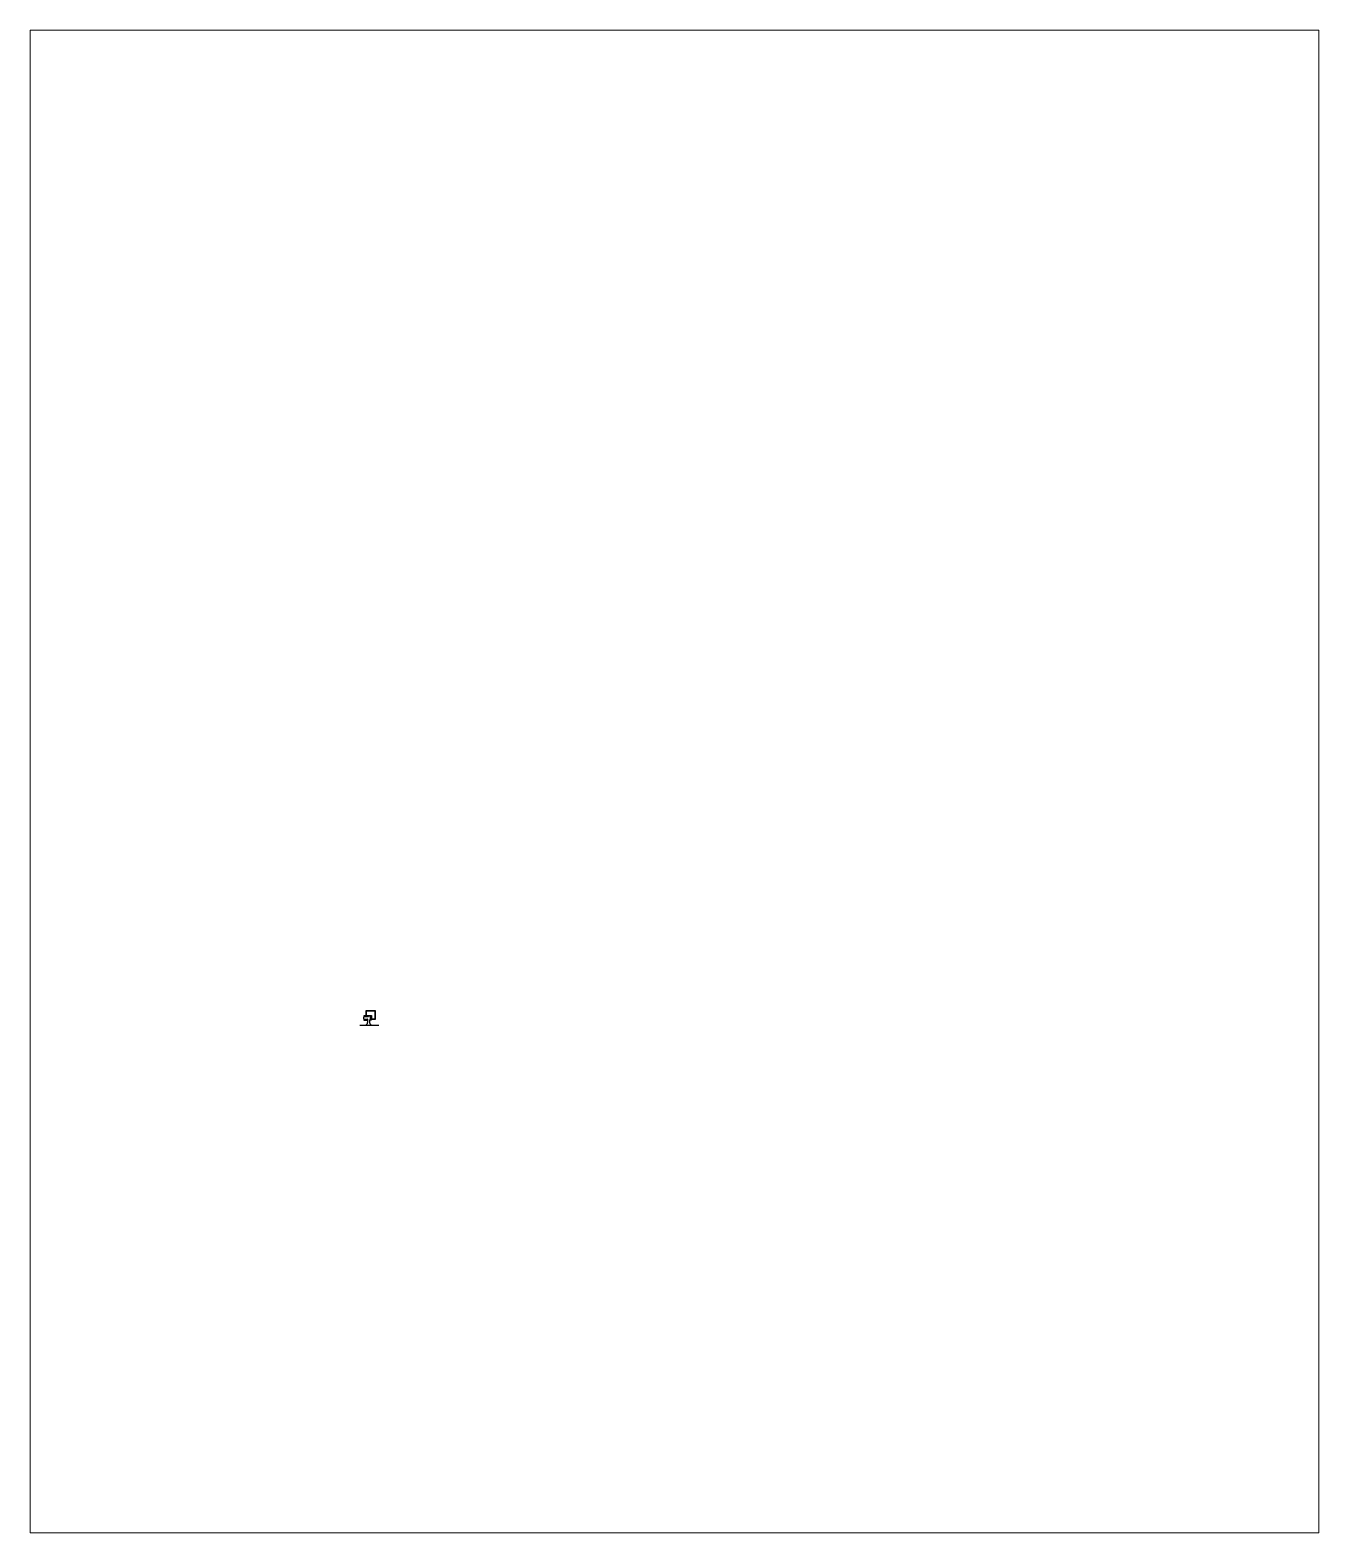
# Paper-space layout 'ISO A4-Portrait' of a CAD drawing. Header units: millimetres. Extents: x 11 to 181, y 55 to 253.
# The model-space entities are those that its viewports show. They can reach past a viewport. Long polylines and large blocks are cut down to what shows.
import ezdxf

# ---------------------------------------------------------------- set-up
doc = ezdxf.new("R2010")
doc.units = ezdxf.units.MM
doc.header["$LTSCALE"] = 6
doc.linetypes.add('PHANTOM', pattern=[2.5, 1.25, -0.25, 0.25, -0.25, 0.25, -0.25])
for name, color, linetype in [('Building', 7, 'Continuous'), ('Parking', 62, 'Continuous'), ('Pavement Edge - New', 200, 'Continuous'), ('Property Line', 7, 'PHANTOM')]:
    doc.layers.add(name, color=color, linetype=linetype)
doc.layers.add('Viewports', color=8, linetype='Continuous', plot=False)

# ---------------------------------------------------------------- blocks, each defined once
blk = doc.blocks.new('*U12')
at = {"layer": 'Parking'}
blk.add_line((0, 2.65), (0, -2.65), dxfattribs=at)
blk = doc.blocks.new('*U13')
at = {"layer": 'Parking', "color": 0, "linetype": 'ByBlock', "lineweight": -2, "transparency": 16777216}
for p in [(0, 0), (2.7, 0), (5.4, 0), (8.1, 0), (10.8, 0), (13.5, 0), (16.2, 0)]:
    blk.add_blockref('*U12', p, dxfattribs=at)
blk = doc.blocks.new('*U14')
at = {"layer": 'Parking'}
blk.add_line((0, 2.65), (0, -2.65), dxfattribs=at)
blk = doc.blocks.new('*U15')
at = {"layer": 'Parking', "color": 0, "linetype": 'ByBlock', "lineweight": -2, "transparency": 16777216}
for p in [(0, 0), (2.7, 0), (5.4, 0), (8.1, 0), (10.8, 0)]:
    blk.add_blockref('*U14', p, dxfattribs=at)

msp = doc.modelspace()

# ---------------------------------------------------------------- linework, layer by layer
at = {"layer": 'Building'}
msp.add_lwpolyline([(118.6, 52.4), (118.6, 82.7), (83.3, 82.7), (83.3, 65.4), (104.3, 65.4), (104.3, 52.4)], close=True, dxfattribs=at)
at = {"layer": 'Parking'}
for p, q in [((81.8, 63.9), (73.2, 63.9)), ((73.2, 63.9), (73.2, 63.9)), ((102.8, 61.2), (97.5, 61.2)), ((72.7, 58.1), (72.7, 52.3)), ((73.2, 46.5), (86.7, 46.5)), ((86.7, 46.5), (86.7, 50.8)), ((87.7, 53.5), (87.7, 53.5)), ((88.7, 50.8), (88.7, 37.7)), ((96, 47.2), (96, 37.7)), ((96.5, 47.7), (102.8, 47.7)), ((102.8, 58.5), (97.5, 58.5)), ((102.8, 55.8), (97.5, 55.8)), ((102.8, 53.1), (97.5, 53.1)), ((102.8, 50.4), (97.5, 50.4))]:
    msp.add_line(p, q, dxfattribs=at)
for centre, radius, start, end in [((72.7, 58.6), 0.5, 270, 0), ((72.7, 51.8), 0.5, 0, 90), ((78.7, 37.7), 10, 270, 0), ((87.7, 50.8), 1, 90, 180), ((87.7, 50.8), 1, 0, 90), ((96.5, 47.2), 0.5, 90, 180), ((106, 37.7), 10, 180, 270)]:
    msp.add_arc(centre, radius, start, end, dxfattribs=at)
at = {"layer": 'Pavement Edge - New'}
for p, q in [((120.1, 84.2), (81.8, 84.2)), ((81.8, 84.2), (81.8, 63.9)), ((81.8, 63.9), (102.8, 63.9)), ((102.8, 63.9), (102.8, 47.7)), ((120.1, 50.9), (120.1, 84.2)), ((102.8, 47.7), (104.3, 47.7)), ((104.3, 47.7), (104.3, 50.4)), ((104.8, 50.9), (120.1, 50.9))]:
    msp.add_line(p, q, dxfattribs=at)
msp.add_arc((104.8, 50.4), 0.5, 90, 180, dxfattribs=at)
at = {"layer": 'Property Line'}
msp.add_line((58.1, 27.7), (133.6, 27.7), dxfattribs=at)

# ---------------------------------------------------------------- block references
at = {"layer": 'Parking'}
for name, p in [('*U13', (73.2, 61.2)), ('*U15', (73.2, 49.1))]:
    msp.add_blockref(name, p, dxfattribs=at)

psp = doc.layouts.new('ISO A4-Portrait')

# ---------------------------------------------------------------- viewports
at = {"layer": 'Viewports'}
psp.add_viewport(center=(96.38, 154.07), size=(169.97, 198.247), view_center_point=(1302.78, 991.51), view_height=5947.396, dxfattribs=at)

doc.saveas('drawing.dxf')
